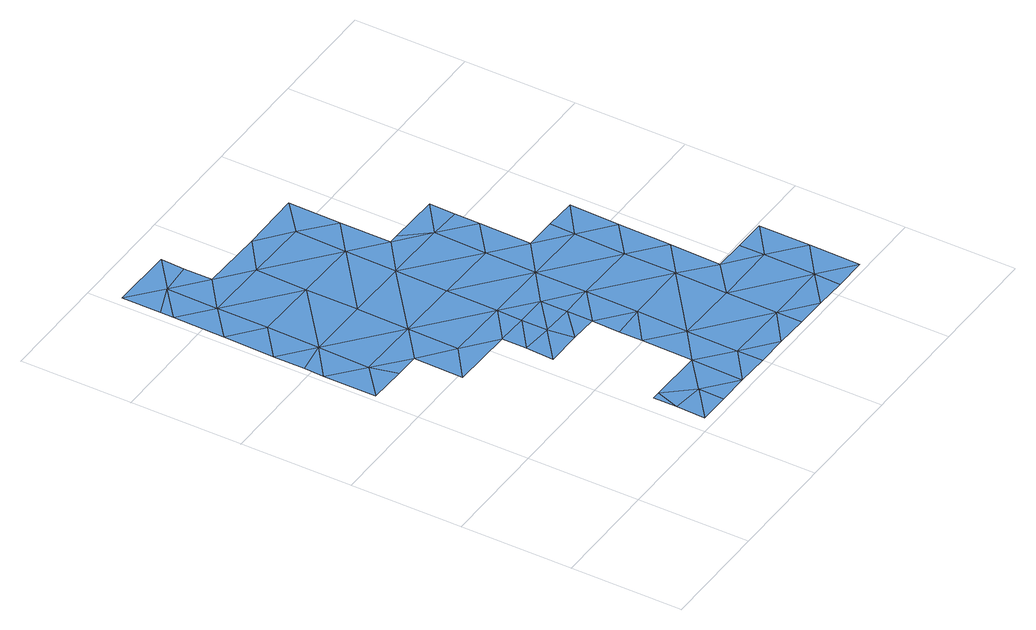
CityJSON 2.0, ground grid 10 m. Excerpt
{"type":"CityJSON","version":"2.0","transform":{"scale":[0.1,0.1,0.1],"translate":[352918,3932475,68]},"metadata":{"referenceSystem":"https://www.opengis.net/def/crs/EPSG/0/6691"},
"CityObjects":{
"waterbody1":{"type":"WaterBody","attributes":{"name":"3","class":"1140","function":"1","WaterBodyRiverFloodingRiskAttribute.description":"2","WaterBodyRiverFloodingRiskAttribute.rankOrg":"1","WaterBodyRiverFloodingRiskAttribute.adminType":"2","WaterBodyRiverFloodingRiskAttribute.scale":"L2"},"geometry":[{"type":"MultiSurface","lod":"1","boundaries":[[[0,1,2]],[[1,0,3]],[[3,0,4]],[[5,6,7]],[[6,5,1]],[[1,5,2]],[[6,1,8]],[[8,1,3]]]}]},
"waterbody2":{"type":"WaterBody","attributes":{"name":"3","class":"1140","function":"1","WaterBodyRiverFloodingRiskAttribute.description":"2","WaterBodyRiverFloodingRiskAttribute.rankOrg":"2","WaterBodyRiverFloodingRiskAttribute.adminType":"2","WaterBodyRiverFloodingRiskAttribute.scale":"L2"},"geometry":[{"type":"MultiSurface","lod":"1","boundaries":[[[9,10,11]],[[10,9,12]],[[13,12,9]],[[13,14,12]],[[13,15,14]],[[15,13,16]],[[13,17,16]],[[13,18,17]],[[19,20,21]],[[11,10,22]],[[10,12,23]],[[18,13,9]],[[24,19,21]],[[25,26,27]],[[25,27,28]],[[25,28,29]],[[29,28,30]],[[31,30,28]],[[19,24,32]],[[32,24,33]],[[33,24,34]],[[24,35,34]],[[36,7,37]],[[27,38,28]],[[27,39,38]],[[3,4,40]],[[40,41,42]],[[42,41,43]],[[42,43,44]],[[35,24,23]],[[30,31,45]],[[45,31,46]],[[47,23,24]],[[23,47,48]],[[49,48,47]],[[48,49,50]],[[51,52,53]],[[51,53,54]],[[44,55,56]],[[57,58,59]],[[7,6,37]],[[56,42,44]],[[37,21,36]],[[60,21,37]],[[60,49,21]],[[61,62,63]],[[63,62,57]],[[62,58,57]],[[58,62,49]],[[58,49,60]],[[64,65,66]],[[65,54,66]],[[52,67,53]],[[68,62,61]],[[50,62,68]],[[69,11,22]],[[70,69,22]],[[70,48,50]],[[49,62,50]],[[49,47,21]],[[70,22,48]],[[10,48,22]],[[27,26,71]],[[26,72,73]],[[66,74,64]],[[53,67,71]],[[10,23,48]],[[21,47,24]],[[14,75,12]],[[75,35,12]],[[12,35,23]],[[76,19,32]],[[21,20,36]],[[76,77,19]],[[59,56,78]],[[55,78,56]],[[54,53,66]],[[71,66,53]],[[71,26,66]],[[41,67,43]],[[67,41,71]],[[27,71,41]],[[39,27,41]],[[39,41,40]],[[66,26,74]],[[73,74,26]],[[75,34,35]],[[79,30,45]],[[80,29,30]],[[25,29,81]],[[80,30,79]],[[81,72,25]],[[25,72,26]],[[4,39,40]],[[82,39,4]],[[39,82,38]],[[83,7,36]],[[83,36,20]],[[77,20,19]],[[56,59,84]],[[6,8,37]],[[56,84,42]],[[84,40,42]],[[8,40,84]],[[8,3,40]],[[37,8,84]],[[84,60,37]],[[58,60,84]],[[59,58,84]]]}]}
},
"vertices":[
[149,148,4],[146,171,4],[117,148,4],[174,170,4],[174,147,4],[118,173,4],[146,194,4],[118,195,4],[174,194,4],
[65,426,4],[93,403,4],[122,425,4],[36,404,4],[37,450,4],[9,427,4],[9,439,4],[9,474,4],[66,473,4],[65,452,4],[34,265,4],[62,241,4],[91,264,4],[150,402,4],[92,357,4],[35,311,4],[200,31,4],[257,30,4],[201,77,4],[172,55,4],[171,9,4],[144,32,4],[123,56,4],[6,289,4],[7,307,4],[7,335,4],[36,358,4],[90,218,4],[147,217,4],[173,101,4],[202,123,4],[203,170,4],[259,123,4],[259,169,4],[287,145,4],[288,192,4],[116,35,4],[116,56,4],[92,311,4],[149,356,4],[148,310,4],[177,332,4],[343,98,4],[314,98,4],[314,76,4],[343,52,4],[289,237,4],[260,215,4],[233,285,4],[204,262,4],[232,238,4],[147,263,4],[234,331,4],[205,309,4],[233,308,4],[313,6,4],[342,6,4],[314,30,4],[286,99,4],[186,332,4],[178,425,4],[177,378,4],[258,76,4],[228,8,4],[257,7,4],[285,7,4],[8,381,4],[6,242,4],[40,241,4],[261,238,4],[115,9,4],[143,9,4],[200,8,4],[173,122,4],[61,196,4],[203,216,4]
]}
